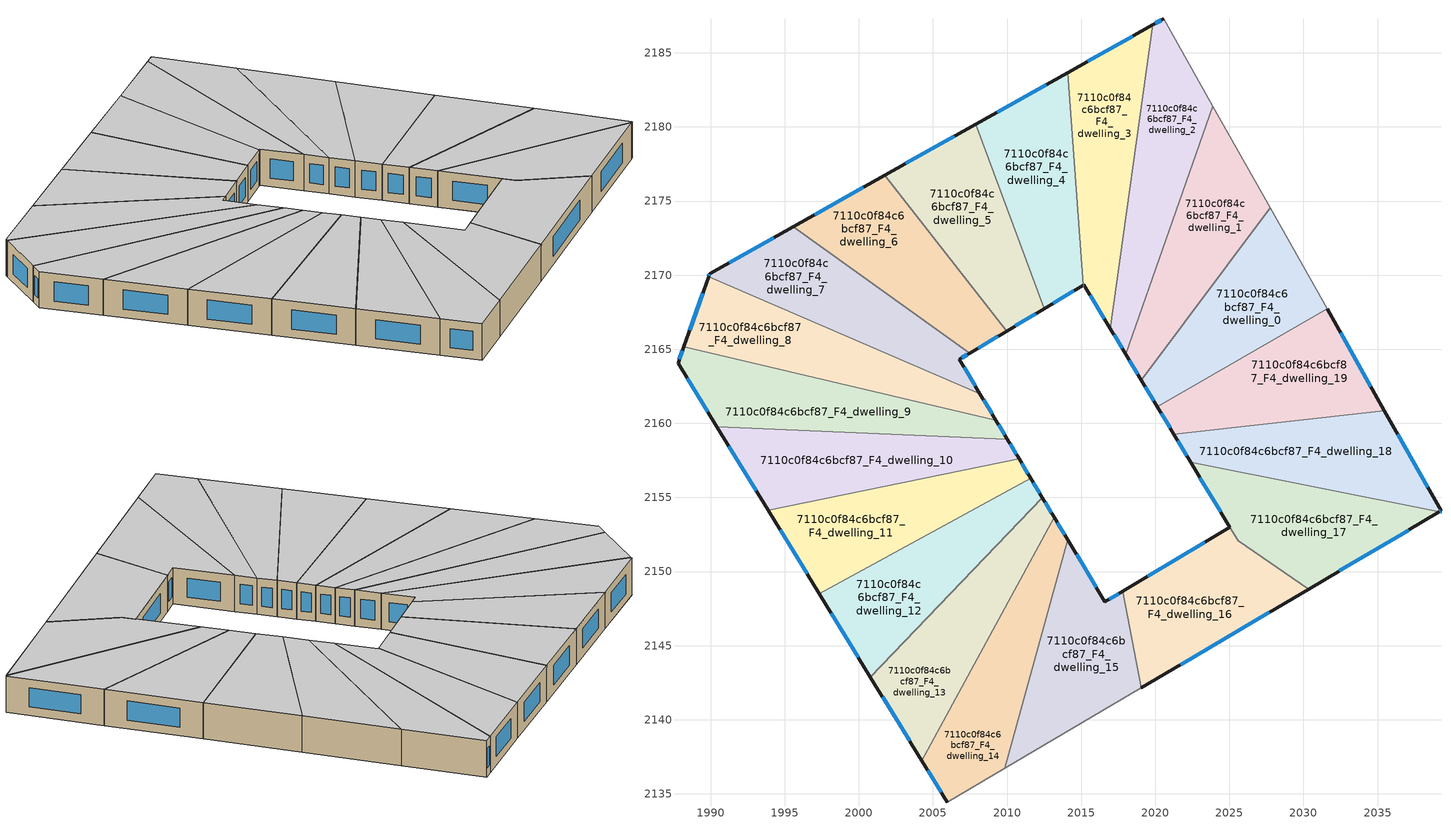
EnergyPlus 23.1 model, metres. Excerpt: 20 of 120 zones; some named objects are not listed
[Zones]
7110c0f84c6bcf87_F4_dwelling_0
 floor to 7110c0f84c6bcf87_F3_dwelling_0 (EU_floor_Construction): 2027.74,2174.56 2031.6,2167.72 2020.15,2161.11 2019.06,2162.91 z12
 wall outside (EU_wall_Construction): 2019.07,2162.91 2020.15,2161.11 z12:15
 wall adiabatic (EU_wall_Construction): 2031.6,2167.72 2027.74,2174.56 z12:15
 wall to 7110c0f84c6bcf87_F4_dwelling_1 (EU_wall_Construction): 2027.74,2174.56 2019.07,2162.91 z12:15
 wall to 7110c0f84c6bcf87_F4_dwelling_19 (EU_wall_Construction): 2020.15,2161.11 2031.6,2167.72 z12:15
 window (EU_Window_Construction): 2019.32,2162.48 2019.89,2161.53 z12.7:14.3
 ceiling to 7110c0f84c6bcf87_F5_dwelling_0 (EU_floor_Construction): 2031.6,2167.72 2027.74,2174.56 2019.06,2162.91 2020.15,2161.11 z15
7110c0f84c6bcf87_F4_dwelling_1
 floor to 7110c0f84c6bcf87_F3_dwelling_1 (EU_floor_Construction): 2023.89,2181.39 2027.74,2174.56 2019.06,2162.91 2018.01,2164.66 z12
 wall outside (EU_wall_Construction): 2018.01,2164.66 2019.07,2162.91 z12:15
 wall adiabatic (EU_wall_Construction): 2027.74,2174.56 2023.89,2181.39 z12:15
 wall to 7110c0f84c6bcf87_F4_dwelling_2 (EU_wall_Construction): 2023.89,2181.39 2018.01,2164.66 z12:15
 window (EU_Window_Construction): 2018.26,2164.25 2018.82,2163.32 z12.7:14.3
 ceiling to 7110c0f84c6bcf87_F5_dwelling_1 (EU_floor_Construction): 2019.06,2162.91 2027.74,2174.56 2023.89,2181.39 2018.01,2164.66 z15
7110c0f84c6bcf87_F4_dwelling_10
 floor to 7110c0f84c6bcf87_F3_dwelling_10 (EU_floor_Construction): 2010.02,2158.91 2010.81,2157.61 1993.88,2154.14 1990.42,2159.77 z12
 wall outside (EU_wall_Construction): 2010.81,2157.61 2010.03,2158.91 / 1990.42,2159.77 1993.88,2154.14 z12:15
 wall to 7110c0f84c6bcf87_F4_dwelling_11 (EU_wall_Construction): 1993.88,2154.14 2010.81,2157.61 z12:15
 wall to 7110c0f84c6bcf87_F4_dwelling_9 (EU_wall_Construction): 2010.02,2158.91 1990.42,2159.77 z12:15
 window (EU_Window_Construction): 2010.62,2157.92 2010.21,2158.61 / 1991.24,2158.45 1993.07,2155.47 z12.7:14.3
 ceiling to 7110c0f84c6bcf87_F5_dwelling_10 (EU_floor_Construction): 2010.81,2157.61 2010.02,2158.91 1990.42,2159.77 1993.88,2154.14 z15
7110c0f84c6bcf87_F4_dwelling_11
 floor to 7110c0f84c6bcf87_F3_dwelling_11 (EU_floor_Construction): 2010.81,2157.61 2011.59,2156.3 1997.33,2148.52 1993.88,2154.14 z12
 wall outside (EU_wall_Construction): 2011.59,2156.3 2010.81,2157.61 / 1993.88,2154.14 1997.33,2148.52 z12:15
 wall to 7110c0f84c6bcf87_F4_dwelling_12 (EU_wall_Construction): 1997.33,2148.52 2011.59,2156.3 z12:15
 window (EU_Window_Construction): 2011.41,2156.61 2010.99,2157.31 / 1994.69,2152.82 1996.52,2149.84 z12.7:14.3
 ceiling to 7110c0f84c6bcf87_F5_dwelling_11 (EU_floor_Construction): 2011.59,2156.3 2010.81,2157.61 1993.88,2154.14 1997.33,2148.52 z15
7110c0f84c6bcf87_F4_dwelling_12
 floor to 7110c0f84c6bcf87_F3_dwelling_12 (EU_floor_Construction): 2011.59,2156.3 2012.38,2154.99 2000.79,2142.88 1997.33,2148.52 z12
 wall outside (EU_wall_Construction): 2012.39,2154.99 2011.59,2156.3 / 1997.33,2148.52 2000.79,2142.88 z12:15
 wall to 7110c0f84c6bcf87_F4_dwelling_13 (EU_wall_Construction): 2000.79,2142.88 2012.38,2154.99 z12:15
 window (EU_Window_Construction): 2012.2,2155.3 2011.78,2155.99 / 1998.14,2147.19 1999.97,2144.21 z12.7:14.3
 ceiling to 7110c0f84c6bcf87_F5_dwelling_12 (EU_floor_Construction): 2000.79,2142.88 2012.38,2154.99 2011.59,2156.3 1997.33,2148.52 z15
7110c0f84c6bcf87_F4_dwelling_13
 floor to 7110c0f84c6bcf87_F3_dwelling_13 (EU_floor_Construction): 2012.38,2154.99 2013.18,2153.66 2004.24,2137.25 2000.79,2142.88 z12
 wall outside (EU_wall_Construction): 2013.18,2153.66 2012.39,2154.99 / 2000.79,2142.88 2004.24,2137.25 z12:15
 wall to 7110c0f84c6bcf87_F4_dwelling_14 (EU_wall_Construction): 2004.24,2137.25 2013.18,2153.66 z12:15
 window (EU_Window_Construction): 2012.99,2153.97 2012.57,2154.68 / 2001.6,2141.56 2003.43,2138.57 z12.7:14.3
 ceiling to 7110c0f84c6bcf87_F5_dwelling_13 (EU_floor_Construction): 2004.24,2137.25 2013.18,2153.66 2012.38,2154.99 2000.79,2142.88 z15
7110c0f84c6bcf87_F4_dwelling_14
 floor to 7110c0f84c6bcf87_F3_dwelling_14 (EU_floor_Construction): 2013.18,2153.66 2014.1,2152.14 2009.83,2136.71 2005.97,2134.43 2004.24,2137.25 z12
 wall outside (EU_wall_Construction): 2014.1,2152.14 2013.18,2153.66 / 2004.24,2137.25 2005.97,2134.43 z12:15
 wall adiabatic (EU_wall_Construction): 2005.97,2134.43 2009.83,2136.71 z12:15
 wall to 7110c0f84c6bcf87_F4_dwelling_15 (EU_wall_Construction): 2009.83,2136.71 2014.1,2152.14 z12:15
 window (EU_Window_Construction): 2013.88,2152.5 2013.4,2153.31 / 2004.65,2136.59 2005.56,2135.1 z12.7:14.3
 ceiling to 7110c0f84c6bcf87_F5_dwelling_14 (EU_floor_Construction): 2009.83,2136.71 2014.1,2152.14 2013.18,2153.66 2004.24,2137.25 2005.97,2134.43 z15
7110c0f84c6bcf87_F4_dwelling_15
 floor to 7110c0f84c6bcf87_F3_dwelling_15 (EU_floor_Construction): 2017.8,2148.69 2019.05,2142.16 2009.83,2136.71 2014.1,2152.14 2016.6,2147.97 z12
 wall outside (EU_wall_Construction): 2017.8,2148.69 2016.6,2147.97 2014.1,2152.14 z12:15
 wall adiabatic (EU_wall_Construction): 2009.83,2136.71 2019.05,2142.16 z12:15
 wall to 7110c0f84c6bcf87_F4_dwelling_16 (EU_wall_Construction): 2019.05,2142.16 2017.81,2148.69 z12:15
 window (EU_Window_Construction): 2016.02,2148.95 2014.69,2151.16 / 2017.52,2148.52 2016.89,2148.14 z12.7:14.3
 ceiling to 7110c0f84c6bcf87_F5_dwelling_15 (EU_floor_Construction): 2019.05,2142.16 2017.8,2148.69 2016.6,2147.97 2014.1,2152.14 2009.83,2136.71 z15
7110c0f84c6bcf87_F4_dwelling_16
 floor to 7110c0f84c6bcf87_F3_dwelling_16 (EU_floor_Construction): 2030.35,2148.82 2019.05,2142.16 2017.8,2148.69 2025.03,2153 2025.59,2152.07 z12
 wall outside (EU_wall_Construction): 2019.05,2142.16 2030.35,2148.82 / 2025.03,2153 2017.8,2148.69 z12:15
 wall to 7110c0f84c6bcf87_F4_dwelling_17 (EU_wall_Construction): 2030.35,2148.82 2025.59,2152.07 2025.03,2153 z12:15
 window (EU_Window_Construction): 2021.71,2143.72 2027.7,2147.26 / 2023.33,2151.99 2019.5,2149.7 z12.7:14.3
 ceiling to 7110c0f84c6bcf87_F5_dwelling_16 (EU_floor_Construction): 2030.35,2148.82 2025.59,2152.07 2025.03,2153 2017.8,2148.69 2019.05,2142.16 z15
7110c0f84c6bcf87_F4_dwelling_17
 floor to 7110c0f84c6bcf87_F3_dwelling_17 (EU_floor_Construction): 2039.17,2154.03 2030.35,2148.82 2025.59,2152.07 2022.4,2157.36 z12
 wall outside (EU_wall_Construction): 2030.35,2148.82 2039.17,2154.03 / 2022.4,2157.36 2025.03,2153 z12:15
 wall to 7110c0f84c6bcf87_F4_dwelling_18 (EU_wall_Construction): 2039.17,2154.03 2022.4,2157.36 z12:15
 window (EU_Window_Construction): 2032.42,2150.05 2037.1,2152.8 / 2023.02,2156.34 2024.41,2154.02 z12.7:14.3
 ceiling to 7110c0f84c6bcf87_F5_dwelling_17 (EU_floor_Construction): 2039.17,2154.03 2022.4,2157.36 2025.59,2152.07 2030.35,2148.82 z15
7110c0f84c6bcf87_F4_dwelling_18
 floor to 7110c0f84c6bcf87_F3_dwelling_18 (EU_floor_Construction): 2035.46,2160.86 2039.28,2154.09 2039.17,2154.03 2022.4,2157.36 2021.26,2159.26 z12
 wall outside (EU_wall_Construction): 2021.26,2159.26 2022.4,2157.36 / 2039.17,2154.03 2039.28,2154.09 2035.46,2160.86 z12:15
 wall to 7110c0f84c6bcf87_F4_dwelling_19 (EU_wall_Construction): 2035.46,2160.86 2021.26,2159.26 z12:15
 window (EU_Window_Construction): 2021.53,2158.82 2022.13,2157.81 / 2038.38,2155.68 2036.36,2159.27 / 2039.19,2154.04 2039.25,2154.08 z12.7:14.3
 ceiling to 7110c0f84c6bcf87_F5_dwelling_18 (EU_floor_Construction): 2039.28,2154.09 2035.46,2160.86 2021.26,2159.26 2022.4,2157.36 2039.17,2154.03 z15
7110c0f84c6bcf87_F4_dwelling_19
 floor to 7110c0f84c6bcf87_F3_dwelling_19 (EU_floor_Construction): 2031.6,2167.72 2035.46,2160.86 2021.26,2159.26 2020.15,2161.11 z12
 wall outside (EU_wall_Construction): 2020.15,2161.11 2021.26,2159.26 / 2035.46,2160.86 2031.6,2167.72 z12:15
 window (EU_Window_Construction): 2020.41,2160.67 2021,2159.69 / 2034.55,2162.47 2032.51,2166.11 z12.7:14.3
 ceiling to 7110c0f84c6bcf87_F5_dwelling_19 (EU_floor_Construction): 2035.46,2160.86 2031.6,2167.72 2020.15,2161.11 2021.26,2159.26 z15
7110c0f84c6bcf87_F4_dwelling_2
 floor to 7110c0f84c6bcf87_F3_dwelling_2 (EU_floor_Construction): 2020.56,2187.3 2023.89,2181.39 2018.01,2164.66 2016.98,2166.38 2019.84,2186.89 z12
 wall outside (EU_wall_Construction): 2016.98,2166.38 2018.01,2164.66 / 2020.56,2187.3 2019.84,2186.89 z12:15
 wall adiabatic (EU_wall_Construction): 2023.89,2181.39 2020.56,2187.3 z12:15
 wall to 7110c0f84c6bcf87_F4_dwelling_3 (EU_wall_Construction): 2019.84,2186.89 2016.98,2166.38 z12:15
 window (EU_Window_Construction): 2017.22,2165.97 2017.77,2165.06 / 2020.39,2187.21 2020.01,2186.99 z12.7:14.3
 ceiling to 7110c0f84c6bcf87_F5_dwelling_2 (EU_floor_Construction): 2018.01,2164.66 2023.89,2181.39 2020.56,2187.3 2019.84,2186.89 2016.98,2166.38 z15
7110c0f84c6bcf87_F4_dwelling_3
 floor to 7110c0f84c6bcf87_F3_dwelling_3 (EU_floor_Construction): 2019.84,2186.89 2016.98,2166.38 2015.19,2169.34 2015.13,2169.3 2014.08,2183.66 z12
 wall outside (EU_wall_Construction): 2015.13,2169.3 2015.19,2169.34 2016.98,2166.38 / 2019.84,2186.89 2014.08,2183.66 z12:15
 wall to 7110c0f84c6bcf87_F4_dwelling_4 (EU_wall_Construction): 2014.08,2183.66 2015.13,2169.3 z12:15
 window (EU_Window_Construction): 2015.61,2168.65 2016.56,2167.07 / 2015.14,2169.31 2015.18,2169.33 / 2018.49,2186.14 2015.43,2184.42 z12.7:14.3
 ceiling to 7110c0f84c6bcf87_F5_dwelling_3 (EU_floor_Construction): 2016.98,2166.38 2019.84,2186.89 2014.08,2183.66 2015.13,2169.3 2015.19,2169.34 z15
7110c0f84c6bcf87_F4_dwelling_4
 floor to 7110c0f84c6bcf87_F3_dwelling_4 (EU_floor_Construction): 2014.08,2183.66 2015.13,2169.3 2012.52,2167.75 2007.9,2180.19 z12
 wall outside (EU_wall_Construction): 2012.52,2167.75 2015.13,2169.3 / 2014.08,2183.66 2007.9,2180.19 z12:15
 wall to 7110c0f84c6bcf87_F4_dwelling_5 (EU_wall_Construction): 2007.89,2180.19 2012.52,2167.75 z12:15
 window (EU_Window_Construction): 2013.13,2168.11 2014.51,2168.94 / 2012.63,2182.85 2009.35,2181 z12.7:14.3
 ceiling to 7110c0f84c6bcf87_F5_dwelling_4 (EU_floor_Construction): 2015.13,2169.3 2014.08,2183.66 2007.9,2180.19 2012.52,2167.75 z15
7110c0f84c6bcf87_F4_dwelling_5
 floor to 7110c0f84c6bcf87_F3_dwelling_5 (EU_floor_Construction): 2007.9,2180.19 2012.52,2167.75 2009.97,2166.22 2001.73,2176.73 z12
 wall outside (EU_wall_Construction): 2009.97,2166.22 2012.52,2167.75 / 2007.9,2180.19 2001.73,2176.73 z12:15
 wall to 7110c0f84c6bcf87_F4_dwelling_6 (EU_wall_Construction): 2001.73,2176.73 2009.97,2166.22 z12:15
 window (EU_Window_Construction): 2010.57,2166.58 2011.92,2167.39 / 2006.45,2179.38 2003.18,2177.54 z12.7:14.3
 ceiling to 7110c0f84c6bcf87_F5_dwelling_5 (EU_floor_Construction): 2012.52,2167.75 2007.9,2180.19 2001.73,2176.73 2009.97,2166.22 z15
7110c0f84c6bcf87_F4_dwelling_6
 floor to 7110c0f84c6bcf87_F3_dwelling_6 (EU_floor_Construction): 2001.73,2176.73 2009.97,2166.22 2007.47,2164.73 1995.59,2173.28 z12
 wall outside (EU_wall_Construction): 2007.47,2164.73 2009.97,2166.22 / 2001.73,2176.73 1995.59,2173.28 z12:15
 wall to 7110c0f84c6bcf87_F4_dwelling_7 (EU_wall_Construction): 1995.59,2173.28 2007.47,2164.73 z12:15
 window (EU_Window_Construction): 2008.05,2165.08 2009.38,2165.87 / 2000.29,2175.92 1997.03,2174.09 z12.7:14.3
 ceiling to 7110c0f84c6bcf87_F5_dwelling_6 (EU_floor_Construction): 2009.97,2166.22 2001.73,2176.73 1995.59,2173.28 2007.47,2164.73 z15
7110c0f84c6bcf87_F4_dwelling_7
 floor to 7110c0f84c6bcf87_F3_dwelling_7 (EU_floor_Construction): 2007.47,2164.73 2006.78,2164.32 2008.17,2162 1989.87,2169.91 1989.94,2170.1 1995.59,2173.28 z12
 wall outside (EU_wall_Construction): 2008.17,2162 2006.78,2164.32 2007.47,2164.73 / 1995.59,2173.28 1989.94,2170.1 1989.87,2169.91 z12:15
 wall to 7110c0f84c6bcf87_F4_dwelling_8 (EU_wall_Construction): 1989.87,2169.91 2008.17,2162 z12:15
 window (EU_Window_Construction): 2006.94,2164.41 2007.31,2164.63 / 2007.84,2162.54 2007.11,2163.77 / 1989.92,2170.06 1989.88,2169.95 / 1994.26,2172.53 1991.26,2170.85 z12.7:14.3
 ceiling to 7110c0f84c6bcf87_F5_dwelling_7 (EU_floor_Construction): 2008.17,2162 2006.78,2164.32 2007.47,2164.73 1995.59,2173.28 1989.94,2170.1 1989.87,2169.91 z15
7110c0f84c6bcf87_F4_dwelling_8
 floor to 7110c0f84c6bcf87_F3_dwelling_8 (EU_floor_Construction): 2008.17,2162 2009.24,2160.22 1988.19,2165.17 1989.87,2169.91 z12
 wall outside (EU_wall_Construction): 2009.24,2160.22 2008.17,2162 / 1989.87,2169.91 1988.19,2165.17 z12:15
 wall to 7110c0f84c6bcf87_F4_dwelling_9 (EU_wall_Construction): 1988.19,2165.17 2009.24,2160.22 z12:15
 window (EU_Window_Construction): 2008.99,2160.64 2008.42,2161.58 / 1989.47,2168.79 1988.59,2166.28 z12.7:14.3
 ceiling to 7110c0f84c6bcf87_F5_dwelling_8 (EU_floor_Construction): 2009.24,2160.22 2008.17,2162 1989.87,2169.91 1988.19,2165.17 z15
7110c0f84c6bcf87_F4_dwelling_9
 floor to 7110c0f84c6bcf87_F3_dwelling_9 (EU_floor_Construction): 2009.24,2160.22 2010.02,2158.91 1990.42,2159.77 1987.8,2164.05 1988.19,2165.17 z12
 wall outside (EU_wall_Construction): 2010.03,2158.91 2009.24,2160.22 / 1988.19,2165.17 1987.8,2164.05 1990.42,2159.77 z12:15
 window (EU_Window_Construction): 2009.84,2159.22 2009.42,2159.91 / 1988.42,2163.05 1989.81,2160.78 / 1988.1,2164.91 1987.89,2164.31 z12.7:14.3
 ceiling to 7110c0f84c6bcf87_F5_dwelling_9 (EU_floor_Construction): 2010.02,2158.91 2009.24,2160.22 1988.19,2165.17 1987.8,2164.05 1990.42,2159.77 z15
[Building]
EU S2 Campaign: North Axis=0; Terrain=City; Solar Distribution=FullExterior
[Site:Location]
Budapest.Ferenc.Liszt.Intl.AP: Latitude=47.437; Longitude=19.256; Time Zone=1; Elevation=185
[SizingPeriod:WeatherFileDays]
AnnualSizingPeriod: Begin Month=1; Begin Day of Month=1; End Month=12; End Day of Month=31; Day of Week for Start Day=Monday; Use Weather File Daylight Saving Period=No; Use Weather File Rain and Snow Indicators=No
[MATERIAL]
EU_InternalMass_Material: Roughness=MediumRough; Thickness=0.1; Conductivity=1; Density=1800; Specific Heat=900; Thermal Absorptance=0.9; Solar Absorptance=0.7; Visible Absorptance=0.7
[MATERIAL:NOMASS] Roughness=MediumRough; Thermal Absorptance=0.9; Solar Absorptance=0.7; Visible Absorptance=0.7
Name | Thermal Resistance
EU_wall_NoMass | 0.832559
EU_floor_NoMass | 0.872794
[WINDOWMATERIAL:SIMPLEGLAZINGSYSTEM]
EU_Window_SimpleGlazing: UFactor=2.79869; Solar Heat Gain Coefficient=0.75; Visible Transmittance=0.75
[CONSTRUCTION]
EU_wall_Construction: EU_wall_NoMass
EU_floor_Construction: EU_floor_NoMass
EU_Window_Construction: EU_Window_SimpleGlazing
EU_InternalMass_Construction: EU_InternalMass_Material
[ZONE] Type=1; Multiplier=1; Ceiling Height=autocalculate; Floor Area=autocalculate; Part of Total Floor Area=Yes
Name | Volume
7110c0f84c6bcf87_F4_dwelling_0 | 198.129
7110c0f84c6bcf87_F4_dwelling_1 | 198.126
7110c0f84c6bcf87_F4_dwelling_10 | 198.105
7110c0f84c6bcf87_F4_dwelling_11 | 198.112
7110c0f84c6bcf87_F4_dwelling_12 | 198.113
7110c0f84c6bcf87_F4_dwelling_13 | 198.094
7110c0f84c6bcf87_F4_dwelling_14 | 198.111
7110c0f84c6bcf87_F4_dwelling_15 | 198.138
7110c0f84c6bcf87_F4_dwelling_16 | 198.946
7110c0f84c6bcf87_F4_dwelling_17 | 197.278
7110c0f84c6bcf87_F4_dwelling_18 | 198.144
7110c0f84c6bcf87_F4_dwelling_19 | 198.101
7110c0f84c6bcf87_F4_dwelling_2 | 198.1
7110c0f84c6bcf87_F4_dwelling_3 | 198.086
7110c0f84c6bcf87_F4_dwelling_4 | 198.137
7110c0f84c6bcf87_F4_dwelling_5 | 198.078
7110c0f84c6bcf87_F4_dwelling_6 | 198.149
7110c0f84c6bcf87_F4_dwelling_7 | 198.077
7110c0f84c6bcf87_F4_dwelling_8 | 198.136
7110c0f84c6bcf87_F4_dwelling_9 | 198.123
[INTERNALMASS] Construction=EU_InternalMass_Construction
Name | Zone or ZoneList | Surface Area
7110c0f84c6bcf87_F4_dwelling_0_EU_InternalMass | 7110c0f84c6bcf87_F4_dwelling_0 | 66.0427
7110c0f84c6bcf87_F4_dwelling_1_EU_InternalMass | 7110c0f84c6bcf87_F4_dwelling_1 | 66.0421
7110c0f84c6bcf87_F4_dwelling_2_EU_InternalMass | 7110c0f84c6bcf87_F4_dwelling_2 | 66.0333
7110c0f84c6bcf87_F4_dwelling_3_EU_InternalMass | 7110c0f84c6bcf87_F4_dwelling_3 | 66.0286
7110c0f84c6bcf87_F4_dwelling_4_EU_InternalMass | 7110c0f84c6bcf87_F4_dwelling_4 | 66.0457
7110c0f84c6bcf87_F4_dwelling_5_EU_InternalMass | 7110c0f84c6bcf87_F4_dwelling_5 | 66.0259
7110c0f84c6bcf87_F4_dwelling_6_EU_InternalMass | 7110c0f84c6bcf87_F4_dwelling_6 | 66.0498
7110c0f84c6bcf87_F4_dwelling_7_EU_InternalMass | 7110c0f84c6bcf87_F4_dwelling_7 | 66.0256
7110c0f84c6bcf87_F4_dwelling_8_EU_InternalMass | 7110c0f84c6bcf87_F4_dwelling_8 | 66.0453
7110c0f84c6bcf87_F4_dwelling_9_EU_InternalMass | 7110c0f84c6bcf87_F4_dwelling_9 | 66.0413
7110c0f84c6bcf87_F4_dwelling_10_EU_InternalMass | 7110c0f84c6bcf87_F4_dwelling_10 | 66.035
7110c0f84c6bcf87_F4_dwelling_11_EU_InternalMass | 7110c0f84c6bcf87_F4_dwelling_11 | 66.0374
7110c0f84c6bcf87_F4_dwelling_12_EU_InternalMass | 7110c0f84c6bcf87_F4_dwelling_12 | 66.0377
7110c0f84c6bcf87_F4_dwelling_13_EU_InternalMass | 7110c0f84c6bcf87_F4_dwelling_13 | 66.0316
7110c0f84c6bcf87_F4_dwelling_14_EU_InternalMass | 7110c0f84c6bcf87_F4_dwelling_14 | 66.0371
7110c0f84c6bcf87_F4_dwelling_15_EU_InternalMass | 7110c0f84c6bcf87_F4_dwelling_15 | 66.0461
7110c0f84c6bcf87_F4_dwelling_16_EU_InternalMass | 7110c0f84c6bcf87_F4_dwelling_16 | 66.3167
7110c0f84c6bcf87_F4_dwelling_17_EU_InternalMass | 7110c0f84c6bcf87_F4_dwelling_17 | 65.7605
7110c0f84c6bcf87_F4_dwelling_18_EU_InternalMass | 7110c0f84c6bcf87_F4_dwelling_18 | 66.0478
7110c0f84c6bcf87_F4_dwelling_19_EU_InternalMass | 7110c0f84c6bcf87_F4_dwelling_19 | 66.0339
[OTHEREQUIPMENT] Fuel Type=Electricity; Design Level Calculation Method=Watts/Area; Power per Zone Floor Area=1; Fraction Latent=0; Fraction Radiant=0; Fraction Lost=0; Carbon Dioxide Generation Rate=0; EndUse Subcategory=EU_Step8_InternalGains
Name | Zone or ZoneList or Space or SpaceList | Schedule
EU_Step8_InternalGain_7110c0f84c6bcf87_F4_dwelling_0_f000 | 7110c0f84c6bcf87_F4_dwelling_0 | EU_Step8_GainSchedule_7110c0f84c6bcf87_F4_dwelling_0_f000
EU_Step8_InternalGain_7110c0f84c6bcf87_F4_dwelling_1_f000 | 7110c0f84c6bcf87_F4_dwelling_1 | EU_Step8_GainSchedule_7110c0f84c6bcf87_F4_dwelling_1_f000
EU_Step8_InternalGain_7110c0f84c6bcf87_F4_dwelling_2_f000 | 7110c0f84c6bcf87_F4_dwelling_2 | EU_Step8_GainSchedule_7110c0f84c6bcf87_F4_dwelling_2_f000
EU_Step8_InternalGain_7110c0f84c6bcf87_F4_dwelling_3_f000 | 7110c0f84c6bcf87_F4_dwelling_3 | EU_Step8_GainSchedule_7110c0f84c6bcf87_F4_dwelling_3_f000
EU_Step8_InternalGain_7110c0f84c6bcf87_F4_dwelling_4_f000 | 7110c0f84c6bcf87_F4_dwelling_4 | EU_Step8_GainSchedule_7110c0f84c6bcf87_F4_dwelling_4_f000
EU_Step8_InternalGain_7110c0f84c6bcf87_F4_dwelling_5_f000 | 7110c0f84c6bcf87_F4_dwelling_5 | EU_Step8_GainSchedule_7110c0f84c6bcf87_F4_dwelling_5_f000
EU_Step8_InternalGain_7110c0f84c6bcf87_F4_dwelling_6_f000 | 7110c0f84c6bcf87_F4_dwelling_6 | EU_Step8_GainSchedule_7110c0f84c6bcf87_F4_dwelling_6_f000
EU_Step8_InternalGain_7110c0f84c6bcf87_F4_dwelling_7_f000 | 7110c0f84c6bcf87_F4_dwelling_7 | EU_Step8_GainSchedule_7110c0f84c6bcf87_F4_dwelling_7_f000
EU_Step8_InternalGain_7110c0f84c6bcf87_F4_dwelling_8_f000 | 7110c0f84c6bcf87_F4_dwelling_8 | EU_Step8_GainSchedule_7110c0f84c6bcf87_F4_dwelling_8_f000
EU_Step8_InternalGain_7110c0f84c6bcf87_F4_dwelling_9_f000 | 7110c0f84c6bcf87_F4_dwelling_9 | EU_Step8_GainSchedule_7110c0f84c6bcf87_F4_dwelling_9_f000
EU_Step8_InternalGain_7110c0f84c6bcf87_F4_dwelling_10_f000 | 7110c0f84c6bcf87_F4_dwelling_10 | EU_Step8_GainSchedule_7110c0f84c6bcf87_F4_dwelling_10_f000
EU_Step8_InternalGain_7110c0f84c6bcf87_F4_dwelling_11_f000 | 7110c0f84c6bcf87_F4_dwelling_11 | EU_Step8_GainSchedule_7110c0f84c6bcf87_F4_dwelling_11_f000
EU_Step8_InternalGain_7110c0f84c6bcf87_F4_dwelling_12_f000 | 7110c0f84c6bcf87_F4_dwelling_12 | EU_Step8_GainSchedule_7110c0f84c6bcf87_F4_dwelling_12_f000
EU_Step8_InternalGain_7110c0f84c6bcf87_F4_dwelling_13_f000 | 7110c0f84c6bcf87_F4_dwelling_13 | EU_Step8_GainSchedule_7110c0f84c6bcf87_F4_dwelling_13_f000
EU_Step8_InternalGain_7110c0f84c6bcf87_F4_dwelling_14_f000 | 7110c0f84c6bcf87_F4_dwelling_14 | EU_Step8_GainSchedule_7110c0f84c6bcf87_F4_dwelling_14_f000
EU_Step8_InternalGain_7110c0f84c6bcf87_F4_dwelling_15_f000 | 7110c0f84c6bcf87_F4_dwelling_15 | EU_Step8_GainSchedule_7110c0f84c6bcf87_F4_dwelling_15_f000
EU_Step8_InternalGain_7110c0f84c6bcf87_F4_dwelling_16_f000 | 7110c0f84c6bcf87_F4_dwelling_16 | EU_Step8_GainSchedule_7110c0f84c6bcf87_F4_dwelling_16_f000
EU_Step8_InternalGain_7110c0f84c6bcf87_F4_dwelling_17_f000 | 7110c0f84c6bcf87_F4_dwelling_17 | EU_Step8_GainSchedule_7110c0f84c6bcf87_F4_dwelling_17_f000
EU_Step8_InternalGain_7110c0f84c6bcf87_F4_dwelling_18_f000 | 7110c0f84c6bcf87_F4_dwelling_18 | EU_Step8_GainSchedule_7110c0f84c6bcf87_F4_dwelling_18_f000
EU_Step8_InternalGain_7110c0f84c6bcf87_F4_dwelling_19_f000 | 7110c0f84c6bcf87_F4_dwelling_19 | EU_Step8_GainSchedule_7110c0f84c6bcf87_F4_dwelling_19_f000
[ZONEVENTILATION:DESIGNFLOWRATE] Schedule=EU_AlwaysOn; Design Flow Rate Calculation Method=AirChanges/Hour; Air Changes per Hour=0.475469; Ventilation Type=Natural; Fan Pressure Rise=0; Fan Total Efficiency=1; Constant Term Coefficient=1; Temperature Term Coefficient=0; Velocity Term Coefficient=0; Velocity Squared Term Coefficient=0; Minimum Indoor Temperature=-100; Maximum Indoor Temperature=100; Delta Temperature=-100; Minimum Outdoor Temperature=-100; Maximum Outdoor Temperature=100; Maximum Wind Speed=40
Name | Zone or ZoneList or Space or SpaceList
EU_ConstantAir_7110c0f84c6bcf87_F4_dwelling_0 | 7110c0f84c6bcf87_F4_dwelling_0
EU_ConstantAir_7110c0f84c6bcf87_F4_dwelling_1 | 7110c0f84c6bcf87_F4_dwelling_1
EU_ConstantAir_7110c0f84c6bcf87_F4_dwelling_2 | 7110c0f84c6bcf87_F4_dwelling_2
EU_ConstantAir_7110c0f84c6bcf87_F4_dwelling_3 | 7110c0f84c6bcf87_F4_dwelling_3
EU_ConstantAir_7110c0f84c6bcf87_F4_dwelling_4 | 7110c0f84c6bcf87_F4_dwelling_4
EU_ConstantAir_7110c0f84c6bcf87_F4_dwelling_5 | 7110c0f84c6bcf87_F4_dwelling_5
EU_ConstantAir_7110c0f84c6bcf87_F4_dwelling_6 | 7110c0f84c6bcf87_F4_dwelling_6
EU_ConstantAir_7110c0f84c6bcf87_F4_dwelling_7 | 7110c0f84c6bcf87_F4_dwelling_7
EU_ConstantAir_7110c0f84c6bcf87_F4_dwelling_8 | 7110c0f84c6bcf87_F4_dwelling_8
EU_ConstantAir_7110c0f84c6bcf87_F4_dwelling_9 | 7110c0f84c6bcf87_F4_dwelling_9
EU_ConstantAir_7110c0f84c6bcf87_F4_dwelling_10 | 7110c0f84c6bcf87_F4_dwelling_10
EU_ConstantAir_7110c0f84c6bcf87_F4_dwelling_11 | 7110c0f84c6bcf87_F4_dwelling_11
EU_ConstantAir_7110c0f84c6bcf87_F4_dwelling_12 | 7110c0f84c6bcf87_F4_dwelling_12
EU_ConstantAir_7110c0f84c6bcf87_F4_dwelling_13 | 7110c0f84c6bcf87_F4_dwelling_13
EU_ConstantAir_7110c0f84c6bcf87_F4_dwelling_14 | 7110c0f84c6bcf87_F4_dwelling_14
EU_ConstantAir_7110c0f84c6bcf87_F4_dwelling_15 | 7110c0f84c6bcf87_F4_dwelling_15
EU_ConstantAir_7110c0f84c6bcf87_F4_dwelling_16 | 7110c0f84c6bcf87_F4_dwelling_16
EU_ConstantAir_7110c0f84c6bcf87_F4_dwelling_17 | 7110c0f84c6bcf87_F4_dwelling_17
EU_ConstantAir_7110c0f84c6bcf87_F4_dwelling_18 | 7110c0f84c6bcf87_F4_dwelling_18
EU_ConstantAir_7110c0f84c6bcf87_F4_dwelling_19 | 7110c0f84c6bcf87_F4_dwelling_19
[HVACTEMPLATE:ZONE:IDEALLOADSAIRSYSTEM] System Availability Schedule=EU_AlwaysOn; Maximum Heating Supply Air Temperature=50; Minimum Cooling Supply Air Temperature=13; Maximum Heating Supply Air Humidity Ratio=0.0156; Minimum Cooling Supply Air Humidity Ratio=0.0077; Heating Limit=NoLimit; Cooling Limit=NoLimit; Heating Availability Schedule=EU_AlwaysOn; Cooling Availability Schedule=EU_CoolingOff; Dehumidification Control Type=ConstantSensibleHeatRatio; Cooling Sensible Heat Ratio=0.7; Dehumidification Setpoint=60; Humidification Control Type=None; Humidification Setpoint=30; Outdoor Air Method=None; Outdoor Air Flow Rate per Person=0.00944; Outdoor Air Flow Rate per Zone Floor Area=0; Outdoor Air Flow Rate per Zone=0; Demand Controlled Ventilation Type=None; Outdoor Air Economizer Type=NoEconomizer; Heat Recovery Type=None; Sensible Heat Recovery Effectiveness=0.7; Latent Heat Recovery Effectiveness=0.65
Name | Template Thermostat
7110c0f84c6bcf87_F4_dwelling_0 | EU_HeatOnly_7110c0f84c6bcf87_F4_dwelling_0
7110c0f84c6bcf87_F4_dwelling_1 | EU_HeatOnly_7110c0f84c6bcf87_F4_dwelling_1
7110c0f84c6bcf87_F4_dwelling_2 | EU_HeatOnly_7110c0f84c6bcf87_F4_dwelling_2
7110c0f84c6bcf87_F4_dwelling_3 | EU_HeatOnly_7110c0f84c6bcf87_F4_dwelling_3
7110c0f84c6bcf87_F4_dwelling_4 | EU_HeatOnly_7110c0f84c6bcf87_F4_dwelling_4
7110c0f84c6bcf87_F4_dwelling_5 | EU_HeatOnly_7110c0f84c6bcf87_F4_dwelling_5
7110c0f84c6bcf87_F4_dwelling_6 | EU_HeatOnly_7110c0f84c6bcf87_F4_dwelling_6
7110c0f84c6bcf87_F4_dwelling_7 | EU_HeatOnly_7110c0f84c6bcf87_F4_dwelling_7
7110c0f84c6bcf87_F4_dwelling_8 | EU_HeatOnly_7110c0f84c6bcf87_F4_dwelling_8
7110c0f84c6bcf87_F4_dwelling_9 | EU_HeatOnly_7110c0f84c6bcf87_F4_dwelling_9
7110c0f84c6bcf87_F4_dwelling_10 | EU_HeatOnly_7110c0f84c6bcf87_F4_dwelling_10
7110c0f84c6bcf87_F4_dwelling_11 | EU_HeatOnly_7110c0f84c6bcf87_F4_dwelling_11
7110c0f84c6bcf87_F4_dwelling_12 | EU_HeatOnly_7110c0f84c6bcf87_F4_dwelling_12
7110c0f84c6bcf87_F4_dwelling_13 | EU_HeatOnly_7110c0f84c6bcf87_F4_dwelling_13
7110c0f84c6bcf87_F4_dwelling_14 | EU_HeatOnly_7110c0f84c6bcf87_F4_dwelling_14
7110c0f84c6bcf87_F4_dwelling_15 | EU_HeatOnly_7110c0f84c6bcf87_F4_dwelling_15
7110c0f84c6bcf87_F4_dwelling_16 | EU_HeatOnly_7110c0f84c6bcf87_F4_dwelling_16
7110c0f84c6bcf87_F4_dwelling_17 | EU_HeatOnly_7110c0f84c6bcf87_F4_dwelling_17
7110c0f84c6bcf87_F4_dwelling_18 | EU_HeatOnly_7110c0f84c6bcf87_F4_dwelling_18
7110c0f84c6bcf87_F4_dwelling_19 | EU_HeatOnly_7110c0f84c6bcf87_F4_dwelling_19
[SIZING:ZONE] Zone Cooling Design Supply Air Temperature Input Method=SupplyAirTemperature; Zone Cooling Design Supply Air Temperature=13; Zone Heating Design Supply Air Temperature Input Method=SupplyAirTemperature; Zone Heating Design Supply Air Temperature=50; Zone Cooling Design Supply Air Humidity Ratio=0.008; Zone Heating Design Supply Air Humidity Ratio=0.008; Cooling Design Air Flow Method=DesignDay; Cooling Design Air Flow Rate=0; Cooling Minimum Air Flow per Zone Floor Area=0.000762; Cooling Minimum Air Flow=0; Cooling Minimum Air Flow Fraction=0.2; Heating Design Air Flow Method=DesignDay; Heating Design Air Flow Rate=0; Heating Maximum Air Flow per Zone Floor Area=0.002032; Heating Maximum Air Flow=0.141576; Heating Maximum Air Flow Fraction=0.3; Account for Dedicated Outdoor Air System=No; Dedicated Outdoor Air System Control Strategy=NeutralSupplyAir; Dedicated Outdoor Air Low Setpoint Temperature for Design=autosize; Dedicated Outdoor Air High Setpoint Temperature for Design=autosize; Zone Load Sizing Method=Sensible Load Only No Latent Load; Zone Latent Cooling Design Supply Air Humidity Ratio Input Method=HumidityRatioDifference; Zone Cooling Design Supply Air Humidity Ratio Difference=0.005; Zone Latent Heating Design Supply Air Humidity Ratio Input Method=HumidityRatioDifference; Zone Humidification Design Supply Air Humidity Ratio Difference=0.005
7110c0f84c6bcf87_F4_dwelling_0; 7110c0f84c6bcf87_F4_dwelling_1; 7110c0f84c6bcf87_F4_dwelling_2; 7110c0f84c6bcf87_F4_dwelling_3; 7110c0f84c6bcf87_F4_dwelling_4; 7110c0f84c6bcf87_F4_dwelling_5; 7110c0f84c6bcf87_F4_dwelling_6; 7110c0f84c6bcf87_F4_dwelling_7; 7110c0f84c6bcf87_F4_dwelling_8; 7110c0f84c6bcf87_F4_dwelling_9; 7110c0f84c6bcf87_F4_dwelling_10; 7110c0f84c6bcf87_F4_dwelling_11; 7110c0f84c6bcf87_F4_dwelling_12; 7110c0f84c6bcf87_F4_dwelling_13; 7110c0f84c6bcf87_F4_dwelling_14; 7110c0f84c6bcf87_F4_dwelling_15; 7110c0f84c6bcf87_F4_dwelling_16; 7110c0f84c6bcf87_F4_dwelling_17; 7110c0f84c6bcf87_F4_dwelling_18; 7110c0f84c6bcf87_F4_dwelling_19
[SCHEDULE:CONSTANT]
Name | Hourly Value
EU_AlwaysOn | 1
EU_CoolingOff | 0
[SCHEDULE:FILE] Column Number=1; Rows to Skip at Top=0; Number of Hours of Data=8760; Column Separator=Comma; Interpolate to Timestep=No; Minutes per Item=60; Adjust Schedule for Daylight Savings=Yes
Name | File
EU_Step8_GainSchedule_7110c0f84c6bcf87_F4_dwelling_0_f000 | ../../schedules/7110c0f84c6bcf87/7110c0f84c6bcf87_F4_dwelling_0_f000_gain.csv
EU_Step8_GainSchedule_7110c0f84c6bcf87_F4_dwelling_1_f000 | ../../schedules/7110c0f84c6bcf87/7110c0f84c6bcf87_F4_dwelling_1_f000_gain.csv
EU_Step8_GainSchedule_7110c0f84c6bcf87_F4_dwelling_2_f000 | ../../schedules/7110c0f84c6bcf87/7110c0f84c6bcf87_F4_dwelling_2_f000_gain.csv
EU_Step8_GainSchedule_7110c0f84c6bcf87_F4_dwelling_3_f000 | ../../schedules/7110c0f84c6bcf87/7110c0f84c6bcf87_F4_dwelling_3_f000_gain.csv
EU_Step8_GainSchedule_7110c0f84c6bcf87_F4_dwelling_4_f000 | ../../schedules/7110c0f84c6bcf87/7110c0f84c6bcf87_F4_dwelling_4_f000_gain.csv
EU_Step8_GainSchedule_7110c0f84c6bcf87_F4_dwelling_5_f000 | ../../schedules/7110c0f84c6bcf87/7110c0f84c6bcf87_F4_dwelling_5_f000_gain.csv
EU_Step8_GainSchedule_7110c0f84c6bcf87_F4_dwelling_6_f000 | ../../schedules/7110c0f84c6bcf87/7110c0f84c6bcf87_F4_dwelling_6_f000_gain.csv
EU_Step8_GainSchedule_7110c0f84c6bcf87_F4_dwelling_7_f000 | ../../schedules/7110c0f84c6bcf87/7110c0f84c6bcf87_F4_dwelling_7_f000_gain.csv
EU_Step8_GainSchedule_7110c0f84c6bcf87_F4_dwelling_8_f000 | ../../schedules/7110c0f84c6bcf87/7110c0f84c6bcf87_F4_dwelling_8_f000_gain.csv
EU_Step8_GainSchedule_7110c0f84c6bcf87_F4_dwelling_9_f000 | ../../schedules/7110c0f84c6bcf87/7110c0f84c6bcf87_F4_dwelling_9_f000_gain.csv
EU_Step8_GainSchedule_7110c0f84c6bcf87_F4_dwelling_10_f000 | ../../schedules/7110c0f84c6bcf87/7110c0f84c6bcf87_F4_dwelling_10_f000_gain.csv
EU_Step8_GainSchedule_7110c0f84c6bcf87_F4_dwelling_11_f000 | ../../schedules/7110c0f84c6bcf87/7110c0f84c6bcf87_F4_dwelling_11_f000_gain.csv
EU_Step8_GainSchedule_7110c0f84c6bcf87_F4_dwelling_12_f000 | ../../schedules/7110c0f84c6bcf87/7110c0f84c6bcf87_F4_dwelling_12_f000_gain.csv
EU_Step8_GainSchedule_7110c0f84c6bcf87_F4_dwelling_13_f000 | ../../schedules/7110c0f84c6bcf87/7110c0f84c6bcf87_F4_dwelling_13_f000_gain.csv
EU_Step8_GainSchedule_7110c0f84c6bcf87_F4_dwelling_14_f000 | ../../schedules/7110c0f84c6bcf87/7110c0f84c6bcf87_F4_dwelling_14_f000_gain.csv
EU_Step8_GainSchedule_7110c0f84c6bcf87_F4_dwelling_15_f000 | ../../schedules/7110c0f84c6bcf87/7110c0f84c6bcf87_F4_dwelling_15_f000_gain.csv
EU_Step8_GainSchedule_7110c0f84c6bcf87_F4_dwelling_16_f000 | ../../schedules/7110c0f84c6bcf87/7110c0f84c6bcf87_F4_dwelling_16_f000_gain.csv
EU_Step8_GainSchedule_7110c0f84c6bcf87_F4_dwelling_17_f000 | ../../schedules/7110c0f84c6bcf87/7110c0f84c6bcf87_F4_dwelling_17_f000_gain.csv
EU_Step8_GainSchedule_7110c0f84c6bcf87_F4_dwelling_18_f000 | ../../schedules/7110c0f84c6bcf87/7110c0f84c6bcf87_F4_dwelling_18_f000_gain.csv
EU_Step8_GainSchedule_7110c0f84c6bcf87_F4_dwelling_19_f000 | ../../schedules/7110c0f84c6bcf87/7110c0f84c6bcf87_F4_dwelling_19_f000_gain.csv
